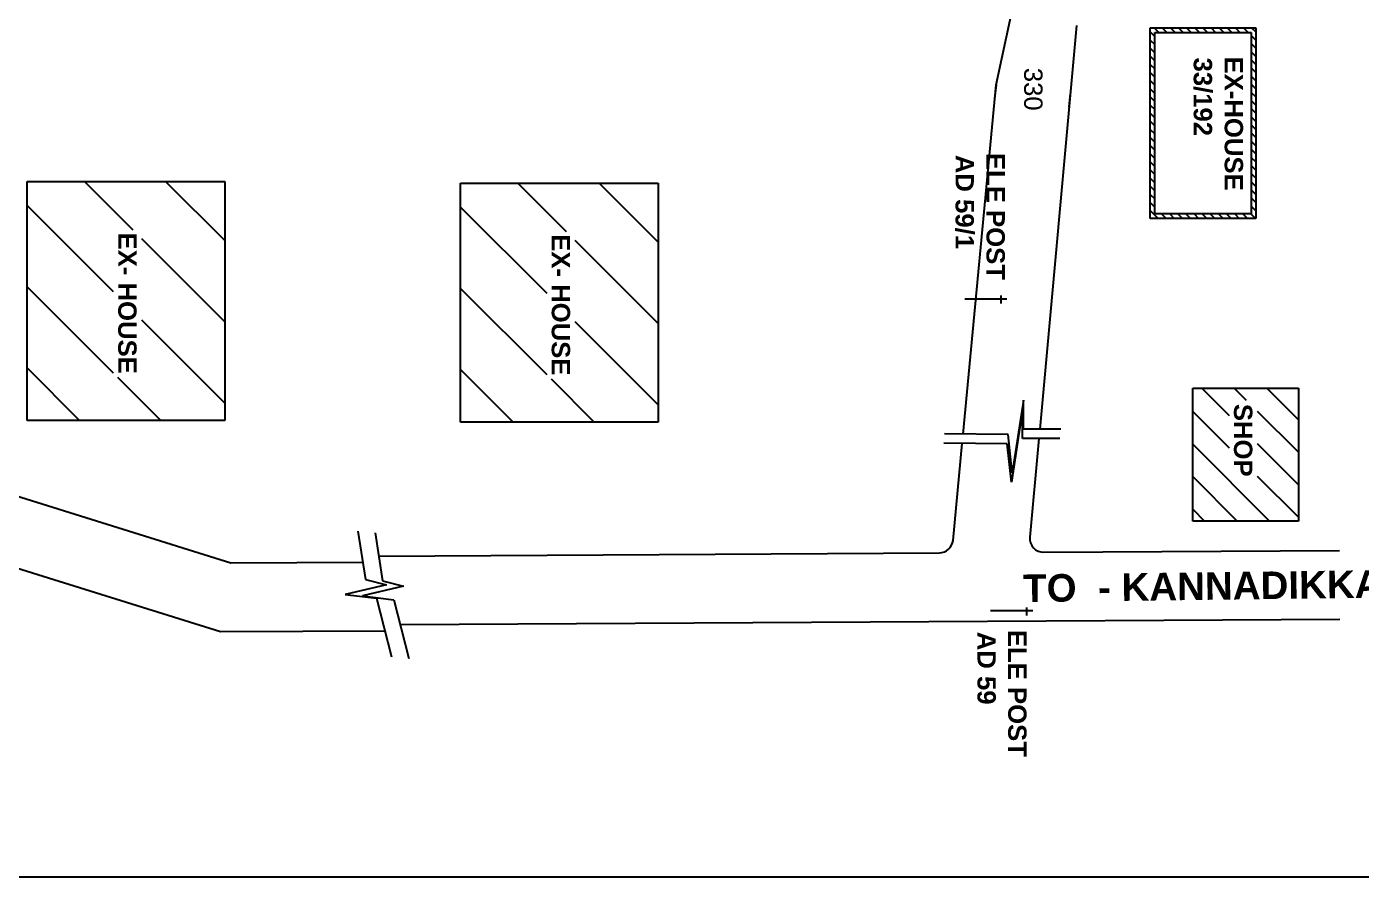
# Model space of a CAD drawing. Header units: metres. Extents: x -55 to 385, y 16 to 159.
# Drawn here: x 82.4 to 140.5, y 30.2 to 67.2 of the extents above; entities that cross this region are included whole.
import ezdxf

# ---------------------------------------------------------------- set-up
doc = ezdxf.new("R2010")
doc.units = ezdxf.units.M
doc.header["$MEASUREMENT"] = 0
doc.styles.get("Standard").update_dxf_attribs({"font": 'ARIAL.TTF'})
doc.styles.add('X', font='arialbd.ttf', dxfattribs={"height": 20})

msp = doc.modelspace()

# ---------------------------------------------------------------- linework, layer by layer
for p, q in [((124.606, 64.71954), (125.29872, 67.95741)), ((128.10395, 67.29522), (126.50307, 49.73708)), ((131.31256, 58.90445), (131.31256, 67.20445)), ((131.31256, 67.20445), (135.91256, 67.20445)), ((131.31256, 67.02441), (131.51256, 66.82441)), ((131.48608, 67.20445), (131.68608, 67.00445)), ((131.51256, 59.10445), (131.51256, 67.00445)), ((131.51256, 67.00445), (135.71256, 67.00445)), ((131.83964, 67.20445), (132.03964, 67.00445)), ((132.19319, 67.20445), (132.39319, 67.00445)), ((132.54674, 67.20445), (132.74674, 67.00445)), ((132.9003, 67.20445), (133.1003, 67.00445)), ((133.25385, 67.20445), (133.45385, 67.00445)), ((133.6074, 67.20445), (133.8074, 67.00445)), ((133.96096, 67.20445), (134.16096, 67.00445)), ((134.31451, 67.20445), (134.51451, 67.00445)), ((134.66806, 67.20445), (134.86806, 67.00445)), ((135.02162, 67.20445), (135.22162, 67.00445)), ((135.37517, 67.20445), (135.57517, 67.00445)), ((135.71256, 67.00445), (135.71256, 59.10445)), ((135.71256, 66.86706), (135.91256, 66.66706)), ((135.72872, 67.20445), (135.91256, 67.02061)), ((135.91256, 67.20445), (135.91256, 58.90445)), ((131.31256, 66.67086), (131.51256, 66.47086)), ((131.31256, 66.31731), (131.51256, 66.11731)), ((135.71256, 66.5135), (135.91256, 66.3135)), ((131.31256, 65.96375), (131.51256, 65.76375)), ((135.71256, 66.15995), (135.91256, 65.95995)), ((135.71256, 65.8064), (135.91256, 65.6064)), ((131.31256, 65.6102), (131.51256, 65.4102)), ((131.31256, 65.25665), (131.51256, 65.05665)), ((135.71256, 65.45284), (135.91256, 65.25284)), ((135.71256, 65.09929), (135.91256, 64.89929)), ((123.16689, 49.52124), (124.606, 64.71954)), ((124.606, 64.71954), (124.53595, 64.12364)), ((131.31256, 64.90309), (131.51256, 64.70309)), ((131.31256, 64.54954), (131.51256, 64.34954)), ((135.71256, 64.74574), (135.91256, 64.54574)), ((127.8345, 64.33998), (127.76444, 63.74409)), ((127.8422, 64.42447), (127.8422, 64.42447)), ((131.31256, 64.19599), (131.51256, 63.99599)), ((135.71256, 64.39218), (135.91256, 64.19218)), ((135.71256, 64.03863), (135.91256, 63.83863)), ((131.31256, 63.84243), (131.51256, 63.64243)), ((131.31256, 63.48888), (131.51256, 63.28888)), ((135.71256, 63.68508), (135.91256, 63.48508)), ((135.71256, 63.33152), (135.91256, 63.13152)), ((131.31256, 63.13533), (131.51256, 62.93533)), ((131.31256, 62.78177), (131.51256, 62.58177)), ((135.71256, 62.97797), (135.91256, 62.77797)), ((131.31256, 62.42822), (131.51256, 62.22822)), ((135.71256, 62.62441), (135.91256, 62.42441)), ((135.71256, 62.27086), (135.91256, 62.07086)), ((131.31256, 62.07467), (131.51256, 61.87467)), ((131.31256, 61.72111), (131.51256, 61.52111)), ((135.71256, 61.91731), (135.91256, 61.71731)), ((131.31256, 61.36756), (131.51256, 61.16756)), ((131.31256, 61.01401), (131.51256, 60.81401)), ((135.71256, 61.56375), (135.91256, 61.36375)), ((135.71256, 61.2102), (135.91256, 61.0102)), ((82.42663, 50.11532), (82.42663, 60.51532)), ((82.42663, 60.51532), (91.02663, 60.51532)), ((84.91741, 60.51532), (87.0219, 58.41082)), ((88.45294, 60.51532), (91.02663, 57.94163)), ((91.02663, 60.51532), (91.02663, 50.11532)), ((101.29656, 50.04336), (101.29656, 60.44336)), ((101.29656, 60.44336), (109.89656, 60.44336)), ((103.78734, 60.44336), (105.89183, 58.33886)), ((107.32287, 60.44336), (109.89656, 57.86967)), ((109.89656, 60.44336), (109.89656, 50.04336)), ((131.31256, 60.66045), (131.51256, 60.46045)), ((135.71256, 60.85665), (135.91256, 60.65665)), ((135.71256, 60.50309), (135.91256, 60.30309)), ((131.31256, 60.3069), (131.51256, 60.1069)), ((131.31256, 59.95335), (131.51256, 59.75335)), ((135.71256, 60.14954), (135.91256, 59.94954)), ((82.42663, 59.47056), (86.17667, 55.72052)), ((101.29656, 59.3986), (105.0466, 55.64857)), ((131.31256, 59.59979), (131.51256, 59.39979)), ((135.71256, 59.79599), (135.91256, 59.59599)), ((135.71256, 59.44243), (135.91256, 59.24243)), ((131.31256, 59.24624), (131.65435, 58.90445)), ((135.91256, 58.90445), (131.31256, 58.90445)), ((135.71256, 59.10445), (131.51256, 59.10445)), ((131.80791, 59.10445), (132.00791, 58.90445)), ((132.16146, 59.10445), (132.36146, 58.90445)), ((132.51501, 59.10445), (132.71501, 58.90445)), ((132.86857, 59.10445), (133.06857, 58.90445)), ((133.22212, 59.10445), (133.42212, 58.90445)), ((133.57567, 59.10445), (133.77567, 58.90445)), ((133.92923, 59.10445), (134.12923, 58.90445)), ((134.28278, 59.10445), (134.48278, 58.90445)), ((134.63633, 59.10445), (134.83633, 58.90445)), ((134.98989, 59.10445), (135.18989, 58.90445)), ((135.34344, 59.10445), (135.54344, 58.90445)), ((135.69699, 59.10445), (135.89699, 58.90445)), ((87.4045, 58.02823), (91.02663, 54.40609)), ((106.27443, 57.95627), (109.89656, 54.33413)), ((82.42663, 55.93502), (86.17667, 52.18499)), ((101.29656, 55.86307), (105.0466, 52.11303)), ((125.07933, 55.39897), (123.23887, 55.39897)), ((124.80472, 55.55437), (124.80472, 55.20117)), ((87.4045, 54.49269), (91.02663, 50.87056)), ((106.27443, 54.42073), (109.89656, 50.7986)), ((82.42663, 52.39949), (84.7108, 50.11532)), ((101.29656, 52.32753), (103.58073, 50.04336)), ((86.36175, 51.99991), (88.24634, 50.11532)), ((105.23168, 51.92795), (107.11627, 50.04336)), ((133.16409, 45.73923), (133.16409, 51.52359)), ((133.16409, 51.52359), (137.76597, 51.52359)), ((133.5562, 51.52359), (134.74507, 50.33472)), ((134.97042, 51.52359), (135.49744, 50.99656)), ((136.38463, 51.52359), (137.76597, 50.14225)), ((137.76597, 51.52359), (137.76597, 45.73923)), ((125.76015, 50.58749), (125.27288, 47.42819)), ((125.79699, 50.99151), (125.30972, 47.83221)), ((125.76015, 49.33306), (125.76015, 50.58749)), ((125.79699, 49.73708), (125.79699, 50.99151)), ((91.02663, 50.11532), (82.42663, 50.11532)), ((109.89656, 50.04336), (101.29656, 50.04336)), ((133.16409, 50.50149), (134.74507, 48.92051)), ((135.9729, 50.52111), (137.76597, 48.72803)), ((125.1241, 49.50478), (122.36292, 49.52801)), ((125.30972, 47.83221), (125.1241, 49.50478)), ((127.42121, 49.73708), (125.79699, 49.73708)), ((125.08726, 49.10076), (122.32608, 49.12399)), ((122.72909, 44.89767), (123.12863, 49.11724)), ((125.27288, 47.42819), (125.08726, 49.10076)), ((127.38437, 49.33306), (125.76015, 49.33306)), ((126.46624, 49.33306), (126.07437, 45.03514)), ((133.16409, 49.08728), (136.51214, 45.73923)), ((135.9729, 49.10689), (137.76597, 47.31382)), ((133.16409, 47.67307), (135.09792, 45.73923)), ((135.9729, 47.69268), (137.76597, 45.89961)), ((81.44893, 46.99553), (91.29299, 43.91304)), ((133.16409, 46.25885), (133.68371, 45.73923)), ((137.76597, 45.73923), (133.16409, 45.73923)), ((96.82651, 45.29575), (97.14901, 43.19666)), ((97.57862, 45.2303), (97.90113, 43.13121)), ((90.8428, 40.91037), (79.9087, 44.33418)), ((97.73505, 44.21219), (122.13525, 44.35424)), ((126.67538, 44.38067), (139.54645, 44.4556)), ((91.29299, 43.91304), (97.03381, 43.94646)), ((97.14901, 43.19666), (98.06463, 42.96756)), ((97.90113, 43.13121), (98.81675, 42.90211)), ((98.06463, 42.96756), (96.26609, 42.5421)), ((96.26609, 42.5421), (97.63952, 42.37846)), ((98.81675, 42.90211), (97.01821, 42.47664)), ((97.01821, 42.47664), (98.39164, 42.313)), ((97.63952, 42.37846), (98.29354, 39.82566)), ((98.39164, 42.313), (99.04565, 39.76021)), ((125.93297, 41.9821), (125.93297, 41.6289)), ((139.56391, 41.45565), (98.67228, 41.2176)), ((126.20757, 41.82671), (124.36712, 41.82671)), ((98.00496, 40.95206), (90.8428, 40.91037))]:
    msp.add_line(p, q)
msp.add_lwpolyline([(176.24822, 30.23515), (22.97368, 30.23515), (22.97368, 146.01006), (176.24822, 146.01006)], close=True)
for centre, start, end in [((122.13176, 44.95423), 270.333547, 354.5908441), ((126.67189, 44.98066), 174.7904266, 270.333547)]:
    msp.add_arc(centre, 0.6, start, end)

# ---------------------------------------------------------------- texts
at = {"style": 'X'}
for s, height, rotation, p in [('33/192', 0.8, 270, (133.20717, 65.9087)), ('EX-HOUSE', 0.8, 270, (134.55442, 65.95017)), ('AD 59/1', 0.8, 270, (122.83866, 61.67366)), ('ELE POST', 0.8, 270, (124.18563, 61.75497)), ('EX- HOUSE', 0.8, 270, (86.39085, 58.29213)), ('EX- HOUSE', 0.8, 270, (105.26078, 58.22017)), ('SHOP', 0.8, 270, (134.95926, 50.83695)), ('TO  - KANNADIKKAL', 1.2, 0.7082371, (125.78783, 42.20944)), ('AD 59', 0.8, 270, (123.79335, 40.91918)), ('ELE POST', 0.8, 270, (125.12996, 41.00049))]:
    msp.add_text(s, height=height, rotation=rotation, dxfattribs=at).set_placement(p)
at = {"insert": (126.22025, 64.52976), "char_height": 1, "attachment_point": 5, "rotation": 270}
msp.add_mtext('\\A1;{\\H0.8x;330}', dxfattribs=at)

doc.saveas('drawing.dxf')
